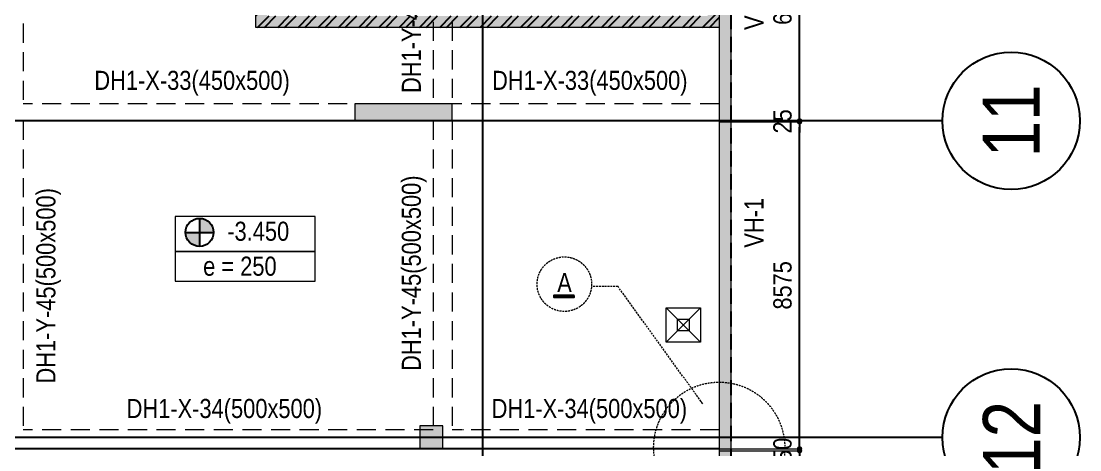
# Model space of a CAD drawing. Header units: millimetres. Extents: x 3718783 to 4027851, y 882487 to 1100782.
# Drawn here: x 3881629 to 3909382, y 983271 to 994509 of the extents above; entities that cross this region are included whole.
import ezdxf
from ezdxf.enums import TextEntityAlignment as Align

# ---------------------------------------------------------------- set-up
doc = ezdxf.new("R2010")
doc.units = ezdxf.units.MM
doc.header["$LTSCALE"] = 200
doc.header["$MEASUREMENT"] = 0
for name, pattern in [('CHG_XX_Cot_Ham 1$0$MB_Luoi truc$0$HTT Hidden 21', [3, 2, -1]), ('CHG_XX_Damsan_Ham 1$0$HIDDEN', [0.375, 0.25, -0.125]), ('CHG_XX_Luoi truc$0$MB_Luoi truc$0$Center101', [13, 10, -1, 1, -1]), ('HIDDEN', [0.375, 0.25, -0.125])]:
    doc.linetypes.add(name, pattern=pattern)
doc.layers.get('Defpoints').update_dxf_attribs({"color": 14, "lineweight": 0})
for name, color, linetype, lineweight in [('$0$DBAO', 3, 'Continuous', 13), ('$0$TTP-TEXT', 30, 'Continuous', 5), ('CHG_XX_Cot_Ham 1$0$Ap0302_PC', 150, 'Continuous', 9), ('CHG_XX_Cot_Ham 1$0$Ap0302_PC @ 1', 150, 'Continuous', 9), ('CHG_XX_Cot_Ham 1$0$Ap0302_PC @ 150', 150, 'Continuous', 9), ('CHG_XX_Cot_Ham 1$0$Ap0311_H', 8, 'Continuous', 15), ('CHG_XX_Cot_Ham 1$0$NS-DuongBao', 3, 'Continuous', 18), ('CHG_XX_Cot_Ham 1$0$Start hatch', 8, 'Continuous', 25), ('CHG_XX_Damsan_Ham 1$0$DBAO', 3, 'Continuous', 13), ('CHG_XX_Damsan_Ham 1$0$DGIONG', 4, 'Continuous', 13), ('CHG_XX_Damsan_Ham 1$0$DMo', 254, 'CHG_XX_Damsan_Ham 1$0$HIDDEN', 9), ('CHG_XX_Damsan_Ham 1$0$Star Lo Mo', 5, 'Continuous', 13), ('Dim 200', 1, 'Continuous', 5), ('DMo', 254, 'HIDDEN', 9), ('STICK', 1, 'Continuous', 9), ('TEXT P Y', 2, 'Continuous', 15)]:
    doc.layers.add(name, color=color, linetype=linetype, lineweight=lineweight)
for name, color, linetype in [('$0$GHI CHU', 7, 'Continuous'), ('CHG_XX_Cot_Ham 1$0$MB_Cot ham$0$Concrete Line', 6, 'Continuous'), ('CHG_XX_Cot_Ham 1$0$mb_cot tang 1-3$0$Concrete Line', 6, 'Continuous'), ('CHG_XX_Damsan_Ham 1$0$GHI CHU', 7, 'Continuous'), ('CHG_XX_Luoi truc$0$Grid', 34, 'Continuous'), ('CHG_XX_Luoi truc$0$Grid Line', 251, 'CHG_XX_Luoi truc$0$MB_Luoi truc$0$Center101'), ('mb_cot tang 1-3$0$Concrete Line', 6, 'Continuous'), ('TEXT P X', 1, 'Continuous')]:
    doc.layers.add(name, color=color, linetype=linetype)
doc.styles.add('$0$TTP-HelCon', font='VHELVCN_0.TTF')
doc.styles.add('CHG_XX_Luoi truc$0$MB_Luoi truc$0$Grid A-F$0$VNI-HelveCB', font='VHELVCB_0.TTF')
doc.styles.add('MB_Luoi truc$0$Arial_C', font='arial.ttf', dxfattribs={"width": 0.85})
doc.styles.add('TTP-HelCon', font='VHELVCN_0.TTF')
doc.dimstyles.new('200', dxfattribs={"dimscale": 200, "dimtxt": 2.4, "dimasz": 0.7, "dimexe": 0.0003, "dimexo": 0, "dimgap": 1, "dimtad": 1, "dimdec": 0, "dimzin": 12, "dimdsep": 46, "dimtxsty": 'MB_Luoi truc$0$Arial_C', "dimblk": 'MB_Luoi truc$0$_Dot', "dimcen": 0.5, "dimclrd": 256, "dimclre": 8, "dimclrt": 1, "dimadec": 0, "dimazin": 0, "dimtfac": 1, "dimtdec": 0, "dimtix": 1, "dimtmove": 2, "dimatfit": 3, "dimldrblk": 'MB_Luoi truc$0$HTT Arrow 30', "dimfxl": 1, "dimtolj": 1, "dimtzin": 0, "dimlwe": -1, "dimarcsym": 0})
doc.dimstyles.new('TTP-100', dxfattribs={"dimscale": 100, "dimtxt": 5, "dimasz": 1, "dimexe": 1, "dimexo": 0, "dimgap": 0.09, "dimtad": 0, "dimdec": 4, "dimrnd": 1, "dimdsep": 46, "dimtxsty": 'TTP-HelCon', "dimblk": 'Stick', "dimcen": 0.09, "dimdle": 1.5, "dimclrd": 256, "dimclre": 256, "dimclrt": 7, "dimadec": 0, "dimazin": 0, "dimtfac": 1, "dimtdec": 4, "dimtix": 1, "dimtmove": 0, "dimatfit": 3, "dimfxl": 1, "dimtvp": 1, "dimtolj": 1, "dimtzin": 0, "dimlwd": -1, "dimlwe": -1, "dimarcsym": 1})

# ---------------------------------------------------------------- blocks, each defined once
blk = doc.blocks.new('Stick')
at = {"layer": 'STICK'}
h = blk.add_hatch(color=256, dxfattribs=at)
edge = h.paths.add_edge_path()
edge.add_line((0.3, 0.5), (-0.5, -0.3))
edge.add_arc((-0.4, -0.4), 0.141, 135, 315)
edge.add_line((-0.3, -0.5), (0.5, 0.3))
edge.add_arc((0.4, 0.4), 0.141, 315, 495)
blk.add_line((1, 0), (-1, 0), dxfattribs=at)
blk.add_lwpolyline([(0.3, 0.5), (-0.5, -0.3, 1), (-0.3, -0.5), (0.5, 0.3, 1), (0.3, 0.5, 1)], format="xyb", dxfattribs=at)
blk = doc.blocks.new('*U401')
at = {"layer": 'CHG_XX_Luoi truc$0$Grid Line'}
blk.add_line((0, 0), (0, 608), dxfattribs=at)
at = {"layer": 'CHG_XX_Luoi truc$0$Grid', "lineweight": -2, "style": 'CHG_XX_Luoi truc$0$MB_Luoi truc$0$Grid A-F$0$VNI-HelveCB'}
for tag, p in [('GRIDSUB', (0, 617)), ('GRID', (0, -9))]:
    blk.add_attdef(tag, text='', height=5, dxfattribs=at).set_placement(p, align=Align.MIDDLE)
blk = doc.blocks.new('*U403')
at = {"layer": 'CHG_XX_Luoi truc$0$Grid', "lineweight": -2}
blk.add_line((0, -3), (0, 0), dxfattribs=at)
blk.add_circle((0, -9), 6, dxfattribs=at)
at = {"layer": 'CHG_XX_Luoi truc$0$Grid Line'}
blk.add_line((0, 0), (0, 438), dxfattribs=at)
at = {"layer": 'CHG_XX_Luoi truc$0$Grid', "lineweight": -2, "style": 'CHG_XX_Luoi truc$0$MB_Luoi truc$0$Grid A-F$0$VNI-HelveCB'}
for tag, p in [('GRIDSUB', (0, 447)), ('GRID', (0, -9))]:
    blk.add_attdef(tag, text='', height=5, dxfattribs=at).set_placement(p, align=Align.MIDDLE)
blk = doc.blocks.new('CHG_XX_Luoi truc')
at = {"layer": 'CHG_XX_Luoi truc$0$Grid', "xscale": 300, "yscale": 300, "zscale": 300}
blk.add_blockref('*U401', (99550, -12747), dxfattribs=at)
at = {"layer": 'CHG_XX_Luoi truc$0$Grid'}
ref = blk.add_blockref('*U403', (110703, 73850), dxfattribs=dict(at, xscale=300.0000000000013, yscale=300.0000000000013, zscale=300.0000000000013, rotation=90))
ref.add_attrib('GRID', '11', dxfattribs={"lineweight": -2, "height": 1500, "rotation": 90, "style": 'CHG_XX_Luoi truc$0$MB_Luoi truc$0$Grid A-F$0$VNI-HelveCB'}).set_placement((113403, 73850), align=Align.MIDDLE)
ref = blk.add_blockref('*U403', (110703, 65550), dxfattribs=dict(at, xscale=300.0000000000013, yscale=300.0000000000013, zscale=300.0000000000013, rotation=90))
ref.add_attrib('GRID', '12', dxfattribs={"lineweight": -2, "height": 1500, "rotation": 90, "style": 'CHG_XX_Luoi truc$0$MB_Luoi truc$0$Grid A-F$0$VNI-HelveCB'}).set_placement((113403, 65550), align=Align.MIDDLE)
blk = doc.blocks.new('*U549')
at = {"layer": 'CHG_XX_Cot_Ham 1$0$Ap0302_PC @ 1'}
h = blk.add_hatch(color=50, dxfattribs=at)
h.dxf.hatch_style = 1
h.paths.add_polyline_path([(-300, -300), (-300, 300), (300, 300), (300, -300)])
at = {"layer": 'CHG_XX_Cot_Ham 1$0$Ap0302_PC @ 150'}
h = blk.add_hatch(color=50, dxfattribs=at)
h.dxf.hatch_style = 1
h.paths.add_polyline_path([(-300, -300), (-300, 300), (300, 300), (300, -300)])
blk = doc.blocks.new('CHG_XX_Cot_Ham 1$0$HoBoi_C600x600')
at = {"layer": 'CHG_XX_Cot_Ham 1$0$Ap0302_PC'}
blk.add_lwpolyline([(300, -300), (300, 300), (-300, 300), (-300, -300)], close=True, dxfattribs=at)
blk.add_blockref('*U549', (0, 0), dxfattribs=at)
blk = doc.blocks.new('*U548')
at = {"layer": 'CHG_XX_Cot_Ham 1$0$Ap0302_PC @ 1'}
h = blk.add_hatch(color=256, dxfattribs=at)
h.dxf.hatch_style = 1
h.paths.add_polyline_path([(450, 0), (0, 0), (0, -2550), (450, -2550)])
at = {"layer": 'CHG_XX_Cot_Ham 1$0$Ap0302_PC @ 150'}
h = blk.add_hatch(color=256, dxfattribs=at)
h.dxf.hatch_style = 1
h.paths.add_polyline_path([(450, 0), (0, 0), (0, -2550), (450, -2550)])
blk = doc.blocks.new('CHG_XX_Cot_Ham 1$0$Block A_C450x2250')
at = {"layer": 'CHG_XX_Cot_Ham 1$0$Ap0302_PC'}
blk.add_lwpolyline([(450, -2550), (0, -2550), (0, 0), (450, 0)], close=True, dxfattribs=at)
blk.add_blockref('*U548', (0, 0), dxfattribs=at)
blk = doc.blocks.new('CHG_XX_Cot_Ham 1')
at = {"layer": 'CHG_XX_Cot_Ham 1$0$Ap0311_H'}
h = blk.add_hatch(color=256, dxfattribs=at)
h.dxf.hatch_style = 1
h.paths.add_polyline_path([(99639.2, 163400), (-10900, 163400), (-10900, 85450), (-300, 85450), (-300, 84050), (32350, 84050), (32350, -9000), (103575.5, -9000), (106050, -6022), (106050, 158254.3)])
h.paths.add_polyline_path([(99533.7, 163100), (105750, 158110.4), (105750, 90450), (105650, 90450), (105650, 90450), (105750, 90450), (105750, 13850), (105750, 13825.9), (105750, -5913.6), (103434.7, -8700), (93600, -8700), (32650, -8700), (32650, 84350), (0, 84350), (0, 85750), (-10600, 85750), (-10600, 163100), (93600, 163100)], flags=16)
at = {"layer": 'CHG_XX_Cot_Ham 1$0$Start hatch'}
h = blk.add_hatch(dxfattribs=at)
h.set_pattern_fill('AR-CONC', color=256, scale=50)
h.set_pattern_definition([(50, (-50, -50), (358.6301, -31.37607), [37.5, -412.5]), (355, (-50, -50), (-69.3757, 376.0961), [30, -330]), (100.45144, (-20.1, -52.6), (289.2544, 344.72), [31.8701, -350.57106]), (46.1842, (-50, 50), (533.6207, -82.7596), [56.25, -618.75]), (96.63564, (-5.53, 43.1), (467.331, 487.0593), [47.8052, -525.8569]), (351.18416, (-50, 50), (467.331, 487.0593), [45, -495]), (21, (3e-06, 25), (298.4535, -201.30945), [37.5, -412.5]), (326, (3e-06, 25), (121.6577, 362.575), [30, -330]), (71.45144, (24.87, 8.22), (420.1112, 161.2656), [31.8701, -350.57106]), (37.5, (-50, -50), (6.07993, 166.44693), [0, -326, 0, -335, 0, -331.25]), (7.5, (-50, -50), (131.53477, 197.20586), [0, -191, 0, -318.5, 0, -126.25]), (327.5, (-161.5, -50), (266.91122, -11.27744), [0, -125, 0, -390, 0, -517.5]), (317.5, (-211.5, -50), (291.5931, 50.0525), [0, -162.5, 0, -259, 0, -367.5])])
h.paths.add_polyline_path([(105750, 127475.9), (93600, 127475), (93600, 76300), (105750.8, 76300)])
h.paths.add_polyline_path([(93900, 107200), (93900, 112700), (105450.8, 112700), (105450.8, 107200)], flags=16)
h.paths.add_polyline_path([(101300.8, 106900), (101300.8, 99800), (93900, 99800), (93900, 106900)], flags=16)
h.paths.add_polyline_path([(93900, 113000), (93900, 118675), (105450.8, 118675), (105450.8, 113000)], flags=16)
h.paths.add_polyline_path([(101600.8, 106900), (105450.8, 106900), (105450.8, 92450), (93900, 92450), (93900, 99500), (101600.8, 99500)], flags=16)
h.paths.add_polyline_path([(93900, 118975), (93900, 122500), (95950, 122500), (95950, 118975)], flags=16)
h.paths.add_polyline_path([(96250, 118975), (96250, 127175), (105450.8, 127175), (105450.8, 118975)], flags=16)
h.paths.add_polyline_path([(100150.8, 92150), (100150.8, 87350), (93900, 87350), (93900, 92150)], flags=16)
h.paths.add_polyline_path([(93900, 122800), (93900, 127175), (95950, 127175), (95950, 122800)], flags=16)
h.paths.add_polyline_path([(100450.8, 92150), (105450.8, 92150), (105450.8, 81950), (100450.8, 81950)], flags=16)
h.paths.add_polyline_path([(100150.8, 87050), (100150.8, 81950), (93900, 81950), (93900, 87050)], flags=16)
h.paths.add_polyline_path([(105450.8, 81650), (105450.8, 76600), (93900, 76600), (93900, 81650)], flags=16)
h = blk.add_hatch(dxfattribs=at)
h.set_pattern_fill('ANSI32', color=256, scale=1000, style=0)
h.paths.add_polyline_path([(93600, 76300), (105750.8, 76300), (105750.8, 127475), (93600, 127475)])
h.paths.add_polyline_path([(93900, 107200), (93900, 112700), (105450.8, 112700), (105450.8, 107200)], flags=16)
h.paths.add_polyline_path([(101300.8, 106900), (101300.8, 99800), (93900, 99800), (93900, 106900)], flags=16)
h.paths.add_polyline_path([(93900, 113000), (93900, 118675), (105450.8, 118675), (105450.8, 113000)], flags=16)
h.paths.add_polyline_path([(101600.8, 106900), (105450.8, 106900), (105450.8, 92450), (93900, 92450), (93900, 99500), (101600.8, 99500)], flags=16)
h.paths.add_polyline_path([(93900, 118975), (93900, 122500), (95950, 122500), (95950, 118975)], flags=16)
h.paths.add_polyline_path([(96250, 118975), (96250, 127175), (105450.8, 127175), (105450.8, 118975)], flags=16)
h.paths.add_polyline_path([(100150.8, 92150), (100150.8, 87350), (93900, 87350), (93900, 92150)], flags=16)
h.paths.add_polyline_path([(93900, 122800), (93900, 127175), (95950, 127175), (95950, 122800)], flags=16)
h.paths.add_polyline_path([(100450.8, 92150), (105450.8, 92150), (105450.8, 81950), (100450.8, 81950)], flags=16)
h.paths.add_polyline_path([(100150.8, 87050), (100150.8, 81950), (93900, 81950), (93900, 87050)], flags=16)
h.paths.add_polyline_path([(105450.8, 81650), (105450.8, 76600), (93900, 76600), (93900, 81650)], flags=16)
at = {"layer": 'CHG_XX_Cot_Ham 1$0$Ap0302_PC'}
blk.add_lwpolyline([(32350, 84050), (-300, 84050), (-300, 85450), (-10900, 85450), (-10900, 163400), (99639.2, 163400), (106050, 158254.3), (106050, -6022), (103575.5, -9000), (32350, -9000)], close=True, dxfattribs=at)
blk.add_lwpolyline([(105750, 90444), (105750, -5913.6), (103434.7, -8700), (32650, -8700), (32650, 84350), (0, 84350), (0, 85750), (-10600, 85750), (-10600, 163100), (99533.7, 163100), (105750, 158110.4), (105750, 127475.9)], dxfattribs=at)
at = {"layer": 'CHG_XX_Cot_Ham 1$0$MB_Cot ham$0$Concrete Line', "linetype": 'CHG_XX_Cot_Ham 1$0$MB_Luoi truc$0$HTT Hidden 21'}
blk.add_lwpolyline([(99639.2, 163400), (106050, 158254.3), (106050, -6022), (103575.5, -9000), (32350, -9000), (32350, 84050), (-300, 84050), (-300, 85450), (-10900, 85450), (-10900, 163400)], close=True, dxfattribs=at)
at = {"layer": 'CHG_XX_Cot_Ham 1$0$NS-DuongBao'}
blk.add_lwpolyline([(93600, 127475), (105750.8, 127475), (105750.8, 76300), (93600, 76300)], close=True, dxfattribs=at)
at = {"layer": 'CHG_XX_Cot_Ham 1$0$Ap0302_PC', "xscale": -1, "rotation": 90}
blk.add_blockref('CHG_XX_Cot_Ham 1$0$Block A_C450x2250', (96200, 74300), dxfattribs=at)
at = {"layer": 'CHG_XX_Cot_Ham 1$0$mb_cot tang 1-3$0$Concrete Line'}
for name, p in [('CHG_XX_Luoi truc', (0, 0)), ('CHG_XX_Cot_Ham 1$0$HoBoi_C600x600', (98200, 65550))]:
    blk.add_blockref(name, p, dxfattribs=at)
blk = doc.blocks.new('CHG_XX_Damsan_Ham 1', base_point=(3089256, -609981))
at = {"layer": 'CHG_XX_Damsan_Ham 1$0$DBAO'}
blk.add_lwpolyline([(-10900, 85450), (-10900, 163400), (99639, 163400), (106050, 158250), (106050, -6022), (103576, -9000), (32350, -9000), (32350, 84050), (-300, 84050), (-300, 85450), (-10900, 85450)], dxfattribs=at)
at = {"layer": 'CHG_XX_Damsan_Ham 1$0$DMo', "ltscale": 10}
for p, q in [((87500, 80150), (87500, 74300)), ((98250, 80200), (98250, 74300)), ((98750, 80200), (98750, 74300)), ((98250, 74300), (87500, 74300)), ((105750, 74300), (98750, 74300)), ((98250, 73850), (87500, 73850)), ((87500, 73850), (87500, 65750)), ((98250, 73850), (98250, 65750)), ((105750, 73850), (98750, 73850)), ((98750, 73850), (98750, 65750)), ((98250, 65750), (87500, 65750)), ((105750, 65750), (98750, 65750)), ((99050, 65750), (99017, 65750))]:
    blk.add_line(p, q, dxfattribs=at)
at = {"layer": 'CHG_XX_Damsan_Ham 1$0$GHI CHU'}
blk.add_line((105750, 65250), (82034, 65250), dxfattribs=at)
at = {"layer": 'CHG_XX_Damsan_Ham 1$0$Star Lo Mo'}
for p, q in [((104359, 68050), (105259, 68950)), ((104359, 68950), (105259, 68050))]:
    blk.add_line(p, q, dxfattribs=at)
for points in [[(104359, 68950), (105259, 68950), (105259, 68050), (104359, 68050)], [(104659, 68650), (104959, 68650), (104959, 68349), (104659, 68349)], [(104659, 68650), (104959, 68650), (104959, 68349), (104659, 68349)], [(104659, 68650), (104959, 68650), (104959, 68349), (104659, 68349)]]:
    blk.add_lwpolyline(points, close=True, dxfattribs=at)
for points in [[(104659, 68349), (104959, 68650)], [(104659, 68650), (104959, 68349)], [(104659, 68349), (104959, 68650)], [(104659, 68650), (104959, 68349)]]:
    blk.add_lwpolyline(points, dxfattribs=at)
at = {"layer": 'CHG_XX_Damsan_Ham 1$0$DGIONG'}
blk.add_blockref('CHG_XX_Cot_Ham 1', (0, 0), dxfattribs=at)
blk = doc.blocks.new('$0$Hh2')
at = {"layer": '$0$GHI CHU'}
h = blk.add_hatch(color=256, dxfattribs=at)
h.dxf.hatch_style = 1
h.paths.add_polyline_path([(-991105, 1978264, 0.414214), (-991473, 1978632), (-991473, 1978264)])
h.paths.add_polyline_path([(-991473, 1977895), (-991473, 1978264), (-991841, 1978264, 0.414214)])
at = {"layer": '$0$DBAO'}
for points in [[(-992113, 1978683), (-992113, 1977767), (-988446, 1977767), (-988446, 1978683)], [(-992113, 1977767), (-992113, 1976983), (-988446, 1976983), (-988446, 1977767)]]:
    blk.add_lwpolyline(points, close=True, dxfattribs=at)
at = {"layer": '$0$GHI CHU'}
for p, q in [((-991473, 1978632), (-991473, 1977895)), ((-991841, 1978264), (-991105, 1978264))]:
    blk.add_line(p, q, dxfattribs=at)
blk.add_circle((-991473, 1978264), 368, dxfattribs=at)
at = {"layer": '$0$TTP-TEXT', "style": '$0$TTP-HelCon'}
for s, p in [(' -3.450', (-990906, 1978044)), ('e = 250', (-991379, 1977128))]:
    blk.add_text(s, height=500, dxfattribs=at).set_placement(p)
blk = doc.blocks.new('MB_Luoi truc$0$_Dot')
at = {"color": 0, "linetype": 'ByBlock', "lineweight": -2}
blk.add_line((-0.5, 0), (-1, 0), dxfattribs=at)
at = {"color": 0, "linetype": 'ByBlock', "const_width": 0.5}
blk.add_lwpolyline([(-0.25, 0, 1), (0.25, 0, 1)], format="xyb", close=True, dxfattribs=at)
blk = doc.blocks.new('*D251')
at = {"layer": 'Defpoints', "color": 0, "transparency": 16777216}
for p in [(3899929, 983246), (3902034, 983246), (3899929, 976096)]:
    blk.add_point(p, dxfattribs=at)
at = {"layer": 'Dim 200', "color": 8, "transparency": 16777216}
for p, q in [((3899929, 983246), (3902034, 983246)), ((3899929, 976096), (3902034, 976096))]:
    blk.add_line(p, q, dxfattribs=at)
at = {"layer": 'Dim 200', "lineweight": -2, "transparency": 16777216}
blk.add_line((3902034, 976236), (3902034, 983106), dxfattribs=at)
at = {"layer": 'Dim 200', "lineweight": -2, "transparency": 16777216, "xscale": 140, "yscale": 140, "zscale": 140}
for p, rotation in [((3902034, 983246), 90), ((3902034, 976096), 270)]:
    blk.add_blockref('MB_Luoi truc$0$_Dot', p, dxfattribs=dict(at, rotation=rotation))
at = {"layer": 'Dim 200', "color": 1, "transparency": 16777216, "insert": (3901589, 979671), "char_height": 480, "attachment_point": 5, "rotation": 90, "style": 'MB_Luoi truc$0$Arial_C'}
blk.add_mtext('\\A1;7150', dxfattribs=at)
blk = doc.blocks.new('MB_Luoi truc$0$HTT Arrow 30')
blk.add_hatch(color=256).paths.add_polyline_path([(-2.5, 0.375), (-2.5, -0.375), (0, 0)])
at = {"color": 0, "linetype": 'ByBlock', "lineweight": -2}
for p, q in [((0, 0), (-2.5, 0.375)), ((-2.5, -0.375), (-2.5, 0.375)), ((0, 0), (-2.5, -0.375))]:
    blk.add_line(p, q, dxfattribs=at)
blk = doc.blocks.new('*D252')
at = {"layer": 'Defpoints', "color": 0, "transparency": 16777216}
for p in [(3899929, 983296), (3902034, 983296), (3899929, 983246)]:
    blk.add_point(p, dxfattribs=at)
at = {"layer": 'Dim 200', "lineweight": -2, "transparency": 16777216}
for p, q in [((3902034, 983436), (3902034, 983576)), ((3902034, 983246), (3902034, 983296)), ((3902034, 983106), (3902034, 982966))]:
    blk.add_line(p, q, dxfattribs=at)
at = {"layer": 'Dim 200', "color": 8, "transparency": 16777216}
for p, q in [((3899929, 983296), (3902034, 983296)), ((3899929, 983246), (3902034, 983246))]:
    blk.add_line(p, q, dxfattribs=at)
at = {"layer": 'Dim 200', "lineweight": -2, "transparency": 16777216, "xscale": 140, "yscale": 140, "zscale": 140}
for p, rotation in [((3902034, 983296), 270), ((3902034, 983246), 90)]:
    blk.add_blockref('MB_Luoi truc$0$_Dot', p, dxfattribs=dict(at, rotation=rotation))
at = {"layer": 'Dim 200', "color": 1, "transparency": 16777216, "insert": (3901589, 983271), "char_height": 480, "attachment_point": 5, "rotation": 90, "style": 'MB_Luoi truc$0$Arial_C'}
blk.add_mtext('\\A1;50', dxfattribs=at)
blk = doc.blocks.new('*D253')
at = {"layer": 'Defpoints', "color": 0, "transparency": 16777216}
for p in [(3899929, 991871), (3902034, 991871), (3899929, 983296)]:
    blk.add_point(p, dxfattribs=at)
at = {"layer": 'Dim 200', "color": 8, "transparency": 16777216}
for p, q in [((3899929, 991871), (3902034, 991871)), ((3899929, 983296), (3902034, 983296))]:
    blk.add_line(p, q, dxfattribs=at)
at = {"layer": 'Dim 200', "lineweight": -2, "transparency": 16777216}
blk.add_line((3902034, 983436), (3902034, 991731), dxfattribs=at)
at = {"layer": 'Dim 200', "lineweight": -2, "transparency": 16777216, "xscale": 140, "yscale": 140, "zscale": 140}
for p, rotation in [((3902034, 991871), 90), ((3902034, 983296), 270)]:
    blk.add_blockref('MB_Luoi truc$0$_Dot', p, dxfattribs=dict(at, rotation=rotation))
at = {"layer": 'Dim 200', "color": 1, "transparency": 16777216, "insert": (3901589, 987583), "char_height": 480, "attachment_point": 5, "rotation": 90, "style": 'MB_Luoi truc$0$Arial_C'}
blk.add_mtext('\\A1;8575', dxfattribs=at)
blk = doc.blocks.new('*D254')
at = {"layer": 'Defpoints', "color": 0, "transparency": 16777216}
for p in [(3899929, 991896), (3902034, 991896), (3899929, 991871)]:
    blk.add_point(p, dxfattribs=at)
at = {"layer": 'Dim 200', "lineweight": -2, "transparency": 16777216}
for p, q in [((3902034, 992036), (3902034, 992176)), ((3902034, 991871), (3902034, 991896)), ((3902034, 991731), (3902034, 991591))]:
    blk.add_line(p, q, dxfattribs=at)
at = {"layer": 'Dim 200', "color": 8, "transparency": 16777216}
for p, q in [((3899929, 991896), (3902034, 991896)), ((3899929, 991871), (3902034, 991871))]:
    blk.add_line(p, q, dxfattribs=at)
at = {"layer": 'Dim 200', "lineweight": -2, "transparency": 16777216, "xscale": 140, "yscale": 140, "zscale": 140}
for p, rotation in [((3902034, 991896), 270), ((3902034, 991871), 90)]:
    blk.add_blockref('MB_Luoi truc$0$_Dot', p, dxfattribs=dict(at, rotation=rotation))
at = {"layer": 'Dim 200', "color": 1, "transparency": 16777216, "insert": (3901589, 991883), "char_height": 480, "attachment_point": 5, "rotation": 90, "style": 'MB_Luoi truc$0$Arial_C'}
blk.add_mtext('\\A1;25', dxfattribs=at)
blk = doc.blocks.new('*D255')
at = {"layer": 'Defpoints', "color": 0, "transparency": 16777216}
for p in [(3899929, 998196), (3902034, 998196), (3899929, 991896)]:
    blk.add_point(p, dxfattribs=at)
at = {"layer": 'Dim 200', "color": 8, "transparency": 16777216}
for p, q in [((3899929, 998196), (3902034, 998196)), ((3899929, 991896), (3902034, 991896))]:
    blk.add_line(p, q, dxfattribs=at)
at = {"layer": 'Dim 200', "lineweight": -2, "transparency": 16777216}
blk.add_line((3902034, 992036), (3902034, 998056), dxfattribs=at)
at = {"layer": 'Dim 200', "lineweight": -2, "transparency": 16777216, "xscale": 140, "yscale": 140, "zscale": 140}
for p, rotation in [((3902034, 998196), 90), ((3902034, 991896), 270)]:
    blk.add_blockref('MB_Luoi truc$0$_Dot', p, dxfattribs=dict(at, rotation=rotation))
at = {"layer": 'Dim 200', "color": 1, "transparency": 16777216, "insert": (3901589, 995046), "char_height": 480, "attachment_point": 5, "rotation": 90, "style": 'MB_Luoi truc$0$Arial_C'}
blk.add_mtext('\\A1;6300', dxfattribs=at)

msp = doc.modelspace()

# ---------------------------------------------------------------- hatches: boundary and pattern name
at = {"layer": 'TEXT P X'}
h = msp.add_hatch(color=256, dxfattribs=at)
h.dxf.hatch_style = 1
h.paths.add_polyline_path([(3895589.72646, 987271.45305), (3895589.72646, 987320.47855), (3896129.13046, 987320.47855), (3896129.13046, 987271.45305)])

# ---------------------------------------------------------------- linework, layer by layer
at = {"layer": 'DMo'}
for centre, radius in [((3895868.80772, 987613.88605), 715.13605), ((3899928.65102, 983325.7615), 1719.406)]:
    msp.add_circle(centre, radius, dxfattribs=at)
at = {"layer": 'TEXT P X'}
msp.add_lwpolyline([(3896129.13046, 987320.47855), (3895589.72646, 987320.47855), (3895589.72646, 987271.45305), (3896129.13046, 987271.45305)], close=True, dxfattribs=at)

# ---------------------------------------------------------------- block references
msp.add_blockref('$0$Hh2', (4877777.58463, -989292.26127))
at = {"layer": 'DMo'}
msp.add_blockref('CHG_XX_Damsan_Ham 1', (6883434.59583, 308064.69934), dxfattribs=at)
at = {"layer": 'mb_cot tang 1-3$0$Concrete Line'}
msp.add_blockref('CHG_XX_Cot_Ham 1', (3794178.65102, 918045.71079), dxfattribs=at)
msp.add_blockref('CHG_XX_Cot_Ham 1', (3794178.65102, 918045.71079), dxfattribs=at)

# ---------------------------------------------------------------- texts
at = {"layer": 'TEXT P X', "style": 'TTP-HelCon'}
for p in [(3901089.33413, 994278.90386), (3901089.33413, 988570.66786)]:
    msp.add_text('VH-1', height=500, rotation=90, dxfattribs=at).set_placement(p)
for s, p in [('DH1-X-33(450x500)', (3883546.98251, 992707.73067)), ('DH1-X-33(450x500)', (3893973.32601, 992707.73067)), ('A', (3895681.59245, 987405.01372)), ('DH1-X-34(500x500)', (3884393.58301, 984104.88217)), ('DH1-X-34(500x500)', (3893962.09451, 984104.88217))]:
    msp.add_text(s, height=500, dxfattribs=at).set_placement(p)
at = {"layer": 'TEXT P Y', "style": 'TTP-HelCon'}
for p in [(3892106.32565, 992626.84476), (3892106.32565, 985339.94226), (3882525.98058, 985008.893)]:
    msp.add_text('DH1-Y-45(500x500)', height=500, rotation=90, dxfattribs=at).set_placement(p)

# ---------------------------------------------------------------- dimensions: what is measured, and where the dimension line sits
at = {"layer": 'Dim 200'}
for base, p1, p2, picture, middle in [((3902033.9165, 998195.7108), (3899928.65102, 991895.71079), (3899928.65102, 998195.7108), '*D255', (3901588.67776, 995045.7108)), ((3902033.9165, 991895.71079), (3899928.65102, 991870.71079), (3899928.65102, 991895.71079), '*D254', (3901588.84147, 991883.21079)), ((3902033.9165, 991870.71079), (3899928.65102, 983295.71079), (3899928.65102, 991870.71079), '*D253', (3901588.84147, 987583.21079)), ((3902033.9165, 983295.71079), (3899928.65102, 983245.71079), (3899928.65102, 983295.71079), '*D252', (3901588.84147, 983270.71079)), ((3902033.9165, 983245.71079), (3899928.65102, 976095.71079), (3899928.64745, 983245.71079), '*D251', (3901588.84147, 979670.71079))]:
    dim = msp.add_linear_dim(base=base, p1=p1, p2=p2, angle=90, dimstyle='200', override={"dimarcsym": 1}, dxfattribs=at)
    dim.commit()
    dim.dimension.update_dxf_attribs({"geometry": picture, "text_midpoint": middle})

# ---------------------------------------------------------------- leaders
at = {"layer": 'DMo'}
msp.add_leader([(3899497.0273, 984476.91962), (3897274.76972, 987551.60555), (3896581.22663, 987551.60555)], dimstyle='TTP-100', override={"dimgap": 0.09, "dimtad": 0, "dimfxl": 3.75, "dimfxlon": 1}, dxfattribs=at)

doc.saveas('drawing.dxf')
